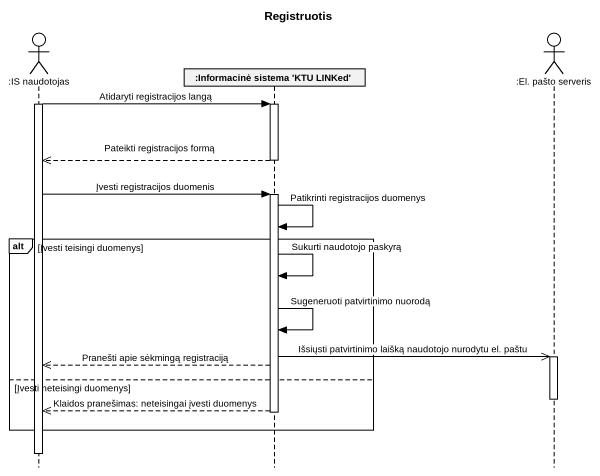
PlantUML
@startuml
title Registruotis
hide footbox
actor ":IS naudotojas" as IS_naudotojas
participant ":Informacinė sistema 'KTU LINKed'" as Informacinė_sistema_KTU
actor ":El. pašto serveris" as El_pašto_serveris

activate IS_naudotojas
IS_naudotojas -> Informacinė_sistema_KTU : Atidaryti registracijos langą
activate Informacinė_sistema_KTU
Informacinė_sistema_KTU -->> IS_naudotojas : Pateikti registracijos formą
deactivate Informacinė_sistema_KTU
IS_naudotojas -> Informacinė_sistema_KTU : Įvesti registracijos duomenis
activate Informacinė_sistema_KTU
Informacinė_sistema_KTU -> Informacinė_sistema_KTU : Patikrinti registracijos duomenys
alt Įvesti teisingi duomenys
  Informacinė_sistema_KTU -> Informacinė_sistema_KTU : Sukurti naudotojo paskyrą
  Informacinė_sistema_KTU -> Informacinė_sistema_KTU : Sugeneruoti patvirtinimo nuorodą
  Informacinė_sistema_KTU ->> El_pašto_serveris : Išsiųsti patvirtinimo laišką naudotojo nurodytu el. paštu
  activate El_pašto_serveris
  Informacinė_sistema_KTU -->> IS_naudotojas : Pranešti apie sėkmingą registraciją
else Įvesti neteisingi duomenys
  deactivate El_pašto_serveris
  Informacinė_sistema_KTU -->> IS_naudotojas : Klaidos pranešimas: neteisingai įvesti duomenys
  deactivate Informacinė_sistema_KTU
end
deactivate IS_naudotojas
@enduml
